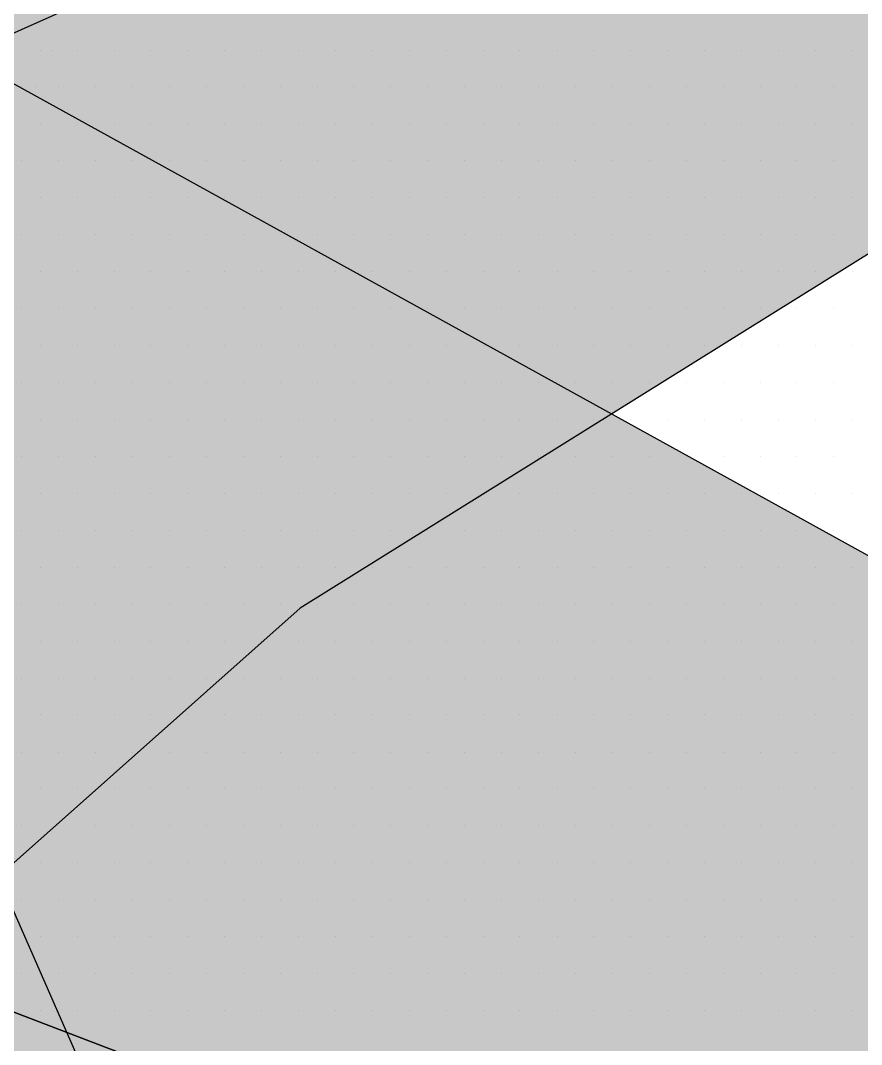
# Model space of a CAD drawing. Header units: metres. Extents: x 9606 to 9900, y 4805 to 4952.
# Drawn here: x 9832.6717 to 9832.9225, y 4845.9657 to 4846.2709 of the extents above; entities that cross this region are included whole.
import ezdxf

# ---------------------------------------------------------------- set-up
doc = ezdxf.new("R2010")
doc.units = ezdxf.units.M
doc.header["$LTSCALE"] = 2
doc.linetypes.add('CACHEX2', pattern=[0.75, 0.5, -0.25])
for name, color, linetype in [('CARTOUCHE', 7, 'Continuous'), ('LOGO', 4, 'Continuous'), ('rosace', 7, 'Continuous')]:
    doc.layers.add(name, color=color, linetype=linetype)

# ---------------------------------------------------------------- blocks, each defined once
blk = doc.blocks.new('A$C715108E3')
at = {"layer": 'LOGO', "color": 131}
for p, q in [((-5.1584, -10.8542), (-5.1584, -10.8542)), ((-5.1287, -10.8542), (-5.1287, -10.8542)), ((-5.0665, -10.8542), (-5.0665, -10.8542)), ((-4.9745, -10.8542), (-4.9745, -10.8542)), ((-4.8829, -10.8542), (-4.8829, -10.8542)), ((-4.7914, -10.8542), (-4.7914, -10.8542)), ((-4.6994, -10.8542), (-4.6994, -10.8542)), ((-4.6077, -10.8542), (-4.6077, -10.8542)), ((-4.5161, -10.8542), (-4.5161, -10.8542)), ((-4.4245, -10.8542), (-4.4245, -10.8542)), ((-4.3324, -10.8542), (-4.3324, -10.8542)), ((-4.2412, -10.8542), (-4.2412, -10.8542)), ((-4.1491, -10.8542), (-4.1491, -10.8542)), ((-4.0571, -10.8542), (-4.0571, -10.8542)), ((-3.9659, -10.8542), (-3.9659, -10.8542)), ((-3.8738, -10.8542), (-3.8738, -10.8542)), ((-3.782, -10.8542), (-3.782, -10.8542)), ((-3.6905, -10.8542), (-3.6905, -10.8542)), ((-3.5987, -10.8542), (-3.5987, -10.8542)), ((-3.5069, -10.8542), (-3.5069, -10.8542)), ((-3.415, -10.8542), (-3.415, -10.8542)), ((-3.3236, -10.8542), (-3.3236, -10.8542)), ((-3.2318, -10.8542), (-3.2318, -10.8542)), ((-3.1399, -10.8542), (-3.1399, -10.8542)), ((-5.2041, -10.9455), (-5.2041, -10.9455)), ((-5.1696, -10.9457), (-5.1696, -10.9457)), ((-5.1123, -10.9457), (-5.1123, -10.9457)), ((-5.0208, -10.9457), (-5.0208, -10.9457)), ((-4.929, -10.9457), (-4.929, -10.9457)), ((-4.8369, -10.9457), (-4.8369, -10.9457)), ((-4.7449, -10.9457), (-4.7449, -10.9457)), ((-4.6537, -10.9457), (-4.6537, -10.9457)), ((-4.562, -10.9457), (-4.562, -10.9457)), ((-4.47, -10.9457), (-4.47, -10.9457)), ((-4.3783, -10.9457), (-4.3783, -10.9457)), ((-4.2867, -10.9457), (-4.2867, -10.9457)), ((-4.1947, -10.9457), (-4.1947, -10.9457)), ((-4.1036, -10.9457), (-4.1036, -10.9457)), ((-4.0116, -10.9457), (-4.0116, -10.9457)), ((-3.9196, -10.9457), (-3.9196, -10.9457)), ((-3.8283, -10.9457), (-3.8283, -10.9457)), ((-3.7363, -10.9457), (-3.7363, -10.9457)), ((-3.6444, -10.9457), (-3.6444, -10.9457)), ((-3.5526, -10.9457), (-3.5526, -10.9457)), ((-3.4611, -10.9457), (-3.4611, -10.9457)), ((-3.3693, -10.9457), (-3.3693, -10.9457)), ((-3.2775, -10.9457), (-3.2775, -10.9457)), ((-3.186, -10.9457), (-3.186, -10.9457)), ((-5.1584, -11.0383), (-5.1584, -11.0383)), ((-5.0665, -11.0383), (-5.0665, -11.0383)), ((-4.9745, -11.0383), (-4.9745, -11.0383)), ((-4.8829, -11.0383), (-4.8829, -11.0383)), ((-4.7914, -11.0383), (-4.7914, -11.0383)), ((-4.6994, -11.0383), (-4.6994, -11.0383)), ((-4.6077, -11.0383), (-4.6077, -11.0383)), ((-4.5161, -11.0383), (-4.5161, -11.0383)), ((-4.4245, -11.0383), (-4.4245, -11.0383)), ((-4.3324, -11.0383), (-4.3324, -11.0383)), ((-4.2412, -11.0383), (-4.2412, -11.0383)), ((-4.1491, -11.0383), (-4.1491, -11.0383)), ((-4.0571, -11.0383), (-4.0571, -11.0383)), ((-3.9659, -11.0383), (-3.9659, -11.0383)), ((-3.8738, -11.0383), (-3.8738, -11.0383)), ((-3.782, -11.0383), (-3.782, -11.0383)), ((-3.6905, -11.0383), (-3.6905, -11.0383)), ((-3.5987, -11.0383), (-3.5987, -11.0383)), ((-3.5069, -11.0383), (-3.5069, -11.0383)), ((-3.415, -11.0383), (-3.415, -11.0383)), ((-3.3236, -11.0383), (-3.3236, -11.0383)), ((-3.2318, -11.0383), (-3.2318, -11.0383)), ((-3.1399, -11.0383), (-3.1399, -11.0383)), ((-5.2041, -11.1295), (-5.2041, -11.1295)), ((-5.1123, -11.1295), (-5.1123, -11.1295)), ((-5.0208, -11.1295), (-5.0208, -11.1295)), ((-4.929, -11.1295), (-4.929, -11.1295)), ((-4.8369, -11.1295), (-4.8369, -11.1295)), ((-4.7449, -11.1295), (-4.7449, -11.1295)), ((-4.6537, -11.1295), (-4.6537, -11.1295)), ((-4.562, -11.1295), (-4.562, -11.1295)), ((-4.47, -11.1295), (-4.47, -11.1295)), ((-4.3783, -11.1295), (-4.3783, -11.1295)), ((-4.2867, -11.1295), (-4.2867, -11.1295)), ((-4.1947, -11.1295), (-4.1947, -11.1295)), ((-4.1036, -11.1295), (-4.1036, -11.1295)), ((-4.0116, -11.1295), (-4.0116, -11.1295)), ((-3.9196, -11.1295), (-3.9196, -11.1295)), ((-3.8283, -11.1295), (-3.8283, -11.1295)), ((-3.7363, -11.1295), (-3.7363, -11.1295)), ((-3.6444, -11.1295), (-3.6444, -11.1295)), ((-3.5526, -11.1295), (-3.5526, -11.1295)), ((-3.4611, -11.1295), (-3.4611, -11.1295)), ((-3.3693, -11.1295), (-3.3693, -11.1295)), ((-3.2775, -11.1295), (-3.2775, -11.1295)), ((-3.186, -11.1295), (-3.186, -11.1295)), ((-5.1584, -11.2208), (-5.1584, -11.2208)), ((-5.0665, -11.2208), (-5.0665, -11.2208)), ((-4.9745, -11.2208), (-4.9745, -11.2208)), ((-4.8829, -11.2208), (-4.8829, -11.2208)), ((-4.7914, -11.2208), (-4.7914, -11.2208)), ((-4.6994, -11.2208), (-4.6994, -11.2208)), ((-4.6077, -11.2208), (-4.6077, -11.2208)), ((-4.5161, -11.2208), (-4.5161, -11.2208)), ((-4.4245, -11.2208), (-4.4245, -11.2208)), ((-4.3324, -11.2208), (-4.3324, -11.2208)), ((-4.2412, -11.2208), (-4.2412, -11.2208)), ((-4.1491, -11.2208), (-4.1491, -11.2208)), ((-4.0571, -11.2208), (-4.0571, -11.2208)), ((-3.9659, -11.2208), (-3.9659, -11.2208)), ((-3.8738, -11.2208), (-3.8738, -11.2208)), ((-3.782, -11.2208), (-3.782, -11.2208)), ((-3.6905, -11.2208), (-3.6905, -11.2208)), ((-3.5987, -11.2208), (-3.5987, -11.2208)), ((-3.5069, -11.2208), (-3.5069, -11.2208)), ((-3.415, -11.2208), (-3.415, -11.2208)), ((-3.3236, -11.2208), (-3.3236, -11.2208)), ((-3.2318, -11.2208), (-3.2318, -11.2208)), ((-3.1399, -11.2208), (-3.1399, -11.2208)), ((-5.2041, -11.3132), (-5.2041, -11.3132)), ((-5.1123, -11.3132), (-5.1123, -11.3132)), ((-5.0208, -11.3132), (-5.0208, -11.3132)), ((-4.929, -11.3132), (-4.929, -11.3132)), ((-4.8369, -11.3132), (-4.8369, -11.3132)), ((-4.7449, -11.3132), (-4.7449, -11.3132)), ((-4.6537, -11.3132), (-4.6537, -11.3132)), ((-4.562, -11.3132), (-4.562, -11.3132)), ((-4.47, -11.3132), (-4.47, -11.3132)), ((-4.3783, -11.3132), (-4.3783, -11.3132)), ((-4.2867, -11.3132), (-4.2867, -11.3132)), ((-4.1947, -11.3132), (-4.1947, -11.3132)), ((-4.1036, -11.3132), (-4.1036, -11.3132)), ((-4.0116, -11.3132), (-4.0116, -11.3132)), ((-3.9196, -11.3132), (-3.9196, -11.3132)), ((-3.8283, -11.3132), (-3.8283, -11.3132)), ((-3.7363, -11.3132), (-3.7363, -11.3132)), ((-3.6444, -11.3132), (-3.6444, -11.3132)), ((-3.5526, -11.3132), (-3.5526, -11.3132)), ((-3.4611, -11.3132), (-3.4611, -11.3132)), ((-3.3693, -11.3132), (-3.3693, -11.3132)), ((-3.2775, -11.3132), (-3.2775, -11.3132)), ((-3.186, -11.3132), (-3.186, -11.3132)), ((-5.1584, -11.4048), (-5.1584, -11.4048)), ((-5.0665, -11.4048), (-5.0665, -11.4048)), ((-4.9745, -11.4048), (-4.9745, -11.4048)), ((-4.8829, -11.4048), (-4.8829, -11.4048)), ((-4.7914, -11.4048), (-4.7914, -11.4048)), ((-4.6994, -11.4048), (-4.6994, -11.4048)), ((-4.6077, -11.4048), (-4.6077, -11.4048)), ((-4.5161, -11.4048), (-4.5161, -11.4048)), ((-4.4245, -11.4048), (-4.4245, -11.4048)), ((-4.3324, -11.4048), (-4.3324, -11.4048)), ((-4.2412, -11.4048), (-4.2412, -11.4048)), ((-4.1491, -11.4048), (-4.1491, -11.4048)), ((-4.0571, -11.4048), (-4.0571, -11.4048)), ((-3.9659, -11.4048), (-3.9659, -11.4048)), ((-3.8738, -11.4048), (-3.8738, -11.4048)), ((-3.782, -11.4048), (-3.782, -11.4048)), ((-3.6905, -11.4048), (-3.6905, -11.4048)), ((-3.5987, -11.4048), (-3.5987, -11.4048)), ((-3.5069, -11.4048), (-3.5069, -11.4048)), ((-3.415, -11.4048), (-3.415, -11.4048)), ((-3.3236, -11.4048), (-3.3236, -11.4048)), ((-3.2318, -11.4048), (-3.2318, -11.4048)), ((-3.1399, -11.4048), (-3.1399, -11.4048)), ((-5.2041, -11.4959), (-5.2041, -11.4959)), ((-5.1123, -11.4959), (-5.1123, -11.4959)), ((-5.0208, -11.4959), (-5.0208, -11.4959)), ((-4.929, -11.4959), (-4.929, -11.4959)), ((-4.8369, -11.4959), (-4.8369, -11.4959)), ((-4.7449, -11.4959), (-4.7449, -11.4959)), ((-4.6537, -11.4959), (-4.6537, -11.4959)), ((-4.562, -11.4959), (-4.562, -11.4959)), ((-4.47, -11.4959), (-4.47, -11.4959)), ((-4.3783, -11.4959), (-4.3783, -11.4959)), ((-4.2867, -11.4959), (-4.2867, -11.4959)), ((-4.1947, -11.4959), (-4.1947, -11.4959)), ((-4.1036, -11.4959), (-4.1036, -11.4959)), ((-4.0116, -11.4959), (-4.0116, -11.4959)), ((-3.9196, -11.4959), (-3.9196, -11.4959)), ((-3.8283, -11.4959), (-3.8283, -11.4959)), ((-3.7363, -11.4959), (-3.7363, -11.4959)), ((-3.6444, -11.4959), (-3.6444, -11.4959)), ((-3.5526, -11.4959), (-3.5526, -11.4959)), ((-3.4611, -11.4959), (-3.4611, -11.4959)), ((-3.3693, -11.4959), (-3.3693, -11.4959)), ((-3.2775, -11.4959), (-3.2775, -11.4959)), ((-3.186, -11.4959), (-3.186, -11.4959)), ((-5.1584, -11.5885), (-5.1584, -11.5885)), ((-5.0665, -11.5885), (-5.0665, -11.5885)), ((-4.9745, -11.5885), (-4.9745, -11.5885)), ((-4.8829, -11.5885), (-4.8829, -11.5885)), ((-4.7914, -11.5885), (-4.7914, -11.5885)), ((-4.6994, -11.5885), (-4.6994, -11.5885)), ((-4.6077, -11.5885), (-4.6077, -11.5885)), ((-4.5161, -11.5885), (-4.5161, -11.5885)), ((-4.4245, -11.5885), (-4.4245, -11.5885)), ((-4.3324, -11.5885), (-4.3324, -11.5885)), ((-4.2412, -11.5885), (-4.2412, -11.5885)), ((-4.1491, -11.5885), (-4.1491, -11.5885)), ((-4.0571, -11.5885), (-4.0571, -11.5885)), ((-3.9659, -11.5885), (-3.9659, -11.5885)), ((-3.8738, -11.5885), (-3.8738, -11.5885)), ((-3.782, -11.5885), (-3.782, -11.5885)), ((-3.6905, -11.5885), (-3.6905, -11.5885)), ((-3.5987, -11.5885), (-3.5987, -11.5885)), ((-3.5069, -11.5885), (-3.5069, -11.5885)), ((-3.415, -11.5885), (-3.415, -11.5885)), ((-3.3236, -11.5885), (-3.3236, -11.5885)), ((-3.2318, -11.5885), (-3.2318, -11.5885)), ((-3.1399, -11.5885), (-3.1399, -11.5885)), ((-5.2041, -11.68), (-5.2041, -11.68)), ((-5.1123, -11.68), (-5.1123, -11.68)), ((-5.0208, -11.68), (-5.0208, -11.68)), ((-4.929, -11.68), (-4.929, -11.68)), ((-4.8369, -11.68), (-4.8369, -11.68)), ((-4.7449, -11.68), (-4.7449, -11.68)), ((-4.6537, -11.68), (-4.6537, -11.68)), ((-4.562, -11.68), (-4.562, -11.68)), ((-4.47, -11.68), (-4.47, -11.68)), ((-4.3783, -11.68), (-4.3783, -11.68)), ((-4.2867, -11.68), (-4.2867, -11.68)), ((-4.1947, -11.68), (-4.1947, -11.68)), ((-4.1036, -11.68), (-4.1036, -11.68)), ((-4.0116, -11.68), (-4.0116, -11.68)), ((-3.9196, -11.68), (-3.9196, -11.68)), ((-3.8283, -11.68), (-3.8283, -11.68)), ((-3.7363, -11.68), (-3.7363, -11.68)), ((-3.6444, -11.68), (-3.6444, -11.68)), ((-3.5526, -11.68), (-3.5526, -11.68)), ((-3.4611, -11.68), (-3.4611, -11.68)), ((-3.3693, -11.68), (-3.3693, -11.68)), ((-3.2775, -11.68), (-3.2775, -11.68)), ((-3.186, -11.68), (-3.186, -11.68)), ((-5.1584, -11.7722), (-5.1584, -11.7722)), ((-5.0665, -11.7722), (-5.0665, -11.7722)), ((-4.9745, -11.7722), (-4.9745, -11.7722)), ((-4.8829, -11.7722), (-4.8829, -11.7722)), ((-4.7914, -11.7722), (-4.7914, -11.7722)), ((-4.6994, -11.7722), (-4.6994, -11.7722)), ((-4.6077, -11.7722), (-4.6077, -11.7722)), ((-4.5161, -11.7722), (-4.5161, -11.7722)), ((-4.4245, -11.7722), (-4.4245, -11.7722)), ((-4.3324, -11.7722), (-4.3324, -11.7722)), ((-4.2412, -11.7722), (-4.2412, -11.7722)), ((-4.1491, -11.7722), (-4.1491, -11.7722)), ((-4.0571, -11.7722), (-4.0571, -11.7722)), ((-3.9659, -11.7722), (-3.9659, -11.7722)), ((-3.8738, -11.7722), (-3.8738, -11.7722)), ((-3.782, -11.7722), (-3.782, -11.7722)), ((-3.6905, -11.7722), (-3.6905, -11.7722)), ((-3.5987, -11.7722), (-3.5987, -11.7722)), ((-3.5069, -11.7722), (-3.5069, -11.7722)), ((-3.415, -11.7722), (-3.415, -11.7722)), ((-3.3236, -11.7722), (-3.3236, -11.7722)), ((-3.2318, -11.7722), (-3.2318, -11.7722)), ((-3.1399, -11.7722), (-3.1399, -11.7722)), ((-5.2041, -11.8636), (-5.2041, -11.8636)), ((-5.1123, -11.8636), (-5.1123, -11.8636)), ((-5.0208, -11.8636), (-5.0208, -11.8636)), ((-4.929, -11.8636), (-4.929, -11.8636)), ((-4.8369, -11.8636), (-4.8369, -11.8636)), ((-4.7449, -11.8636), (-4.7449, -11.8636)), ((-4.6537, -11.8636), (-4.6537, -11.8636)), ((-4.562, -11.8636), (-4.562, -11.8636)), ((-4.47, -11.8636), (-4.47, -11.8636)), ((-4.3783, -11.8636), (-4.3783, -11.8636)), ((-4.2867, -11.8636), (-4.2867, -11.8636)), ((-4.1947, -11.8636), (-4.1947, -11.8636)), ((-4.1036, -11.8636), (-4.1036, -11.8636)), ((-4.0116, -11.8636), (-4.0116, -11.8636)), ((-3.9196, -11.8636), (-3.9196, -11.8636)), ((-3.8283, -11.8636), (-3.8283, -11.8636)), ((-3.7363, -11.8636), (-3.7363, -11.8636)), ((-3.6444, -11.8636), (-3.6444, -11.8636)), ((-3.5526, -11.8636), (-3.5526, -11.8636)), ((-3.4611, -11.8636), (-3.4611, -11.8636)), ((-3.3693, -11.8636), (-3.3693, -11.8636)), ((-3.2775, -11.8636), (-3.2775, -11.8636)), ((-3.186, -11.8636), (-3.186, -11.8636)), ((-5.1584, -11.9551), (-5.1584, -11.9551)), ((-5.0665, -11.9551), (-5.0665, -11.9551)), ((-4.9745, -11.9551), (-4.9745, -11.9551)), ((-4.8829, -11.9551), (-4.8829, -11.9551)), ((-4.7914, -11.9551), (-4.7914, -11.9551)), ((-4.6994, -11.9551), (-4.6994, -11.9551)), ((-4.6077, -11.9551), (-4.6077, -11.9551)), ((-4.5161, -11.9551), (-4.5161, -11.9551)), ((-4.4245, -11.9551), (-4.4245, -11.9551)), ((-4.3324, -11.9551), (-4.3324, -11.9551)), ((-4.2412, -11.9551), (-4.2412, -11.9551)), ((-4.1491, -11.9551), (-4.1491, -11.9551)), ((-4.0571, -11.9551), (-4.0571, -11.9551)), ((-3.9659, -11.9551), (-3.9659, -11.9551)), ((-3.8738, -11.9551), (-3.8738, -11.9551)), ((-3.782, -11.9551), (-3.782, -11.9551)), ((-3.6905, -11.9551), (-3.6905, -11.9551)), ((-3.5987, -11.9551), (-3.5987, -11.9551)), ((-3.5069, -11.9551), (-3.5069, -11.9551)), ((-3.415, -11.9551), (-3.415, -11.9551)), ((-3.3236, -11.9551), (-3.3236, -11.9551)), ((-3.2318, -11.9551), (-3.2318, -11.9551)), ((-3.1399, -11.9551), (-3.1399, -11.9551)), ((-5.2041, -12.0473), (-5.2041, -12.0473)), ((-5.1123, -12.0473), (-5.1123, -12.0473)), ((-5.0208, -12.0473), (-5.0208, -12.0473)), ((-4.929, -12.0473), (-4.929, -12.0473)), ((-4.8369, -12.0473), (-4.8369, -12.0473)), ((-4.7449, -12.0473), (-4.7449, -12.0473)), ((-4.6537, -12.0473), (-4.6537, -12.0473)), ((-4.562, -12.0473), (-4.562, -12.0473)), ((-4.47, -12.0473), (-4.47, -12.0473)), ((-4.3783, -12.0473), (-4.3783, -12.0473)), ((-4.2867, -12.0473), (-4.2867, -12.0473)), ((-4.1947, -12.0473), (-4.1947, -12.0473)), ((-4.1036, -12.0473), (-4.1036, -12.0473)), ((-4.0116, -12.0473), (-4.0116, -12.0473)), ((-3.9196, -12.0473), (-3.9196, -12.0473)), ((-3.8283, -12.0473), (-3.8283, -12.0473)), ((-3.7363, -12.0473), (-3.7363, -12.0473)), ((-3.6444, -12.0473), (-3.6444, -12.0473)), ((-3.5526, -12.0473), (-3.5526, -12.0473)), ((-3.4611, -12.0473), (-3.4611, -12.0473)), ((-3.3693, -12.0473), (-3.3693, -12.0473)), ((-3.2775, -12.0473), (-3.2775, -12.0473)), ((-3.186, -12.0473), (-3.186, -12.0473)), ((-5.1584, -12.1388), (-5.1584, -12.1388)), ((-5.0665, -12.1388), (-5.0665, -12.1388)), ((-4.9745, -12.1388), (-4.9745, -12.1388)), ((-4.8829, -12.1388), (-4.8829, -12.1388)), ((-4.7914, -12.1388), (-4.7914, -12.1388)), ((-4.6994, -12.1388), (-4.6994, -12.1388)), ((-4.6077, -12.1388), (-4.6077, -12.1388)), ((-4.5161, -12.1388), (-4.5161, -12.1388)), ((-4.4245, -12.1388), (-4.4245, -12.1388)), ((-4.3324, -12.1388), (-4.3324, -12.1388)), ((-4.2412, -12.1388), (-4.2412, -12.1388)), ((-4.1491, -12.1388), (-4.1491, -12.1388)), ((-4.0571, -12.1388), (-4.0571, -12.1388)), ((-3.9659, -12.1388), (-3.9659, -12.1388)), ((-3.8738, -12.1388), (-3.8738, -12.1388)), ((-3.782, -12.1388), (-3.782, -12.1388)), ((-3.6905, -12.1388), (-3.6905, -12.1388)), ((-3.5987, -12.1388), (-3.5987, -12.1388)), ((-3.5069, -12.1388), (-3.5069, -12.1388)), ((-3.415, -12.1388), (-3.415, -12.1388)), ((-3.3236, -12.1388), (-3.3236, -12.1388)), ((-3.2318, -12.1388), (-3.2318, -12.1388)), ((-3.1399, -12.1388), (-3.1399, -12.1388)), ((-5.2041, -12.23), (-5.2041, -12.23)), ((-5.1123, -12.23), (-5.1123, -12.23)), ((-5.0208, -12.23), (-5.0208, -12.23)), ((-4.929, -12.23), (-4.929, -12.23)), ((-4.8369, -12.23), (-4.8369, -12.23)), ((-4.7449, -12.23), (-4.7449, -12.23)), ((-4.6537, -12.23), (-4.6537, -12.23)), ((-4.562, -12.23), (-4.562, -12.23)), ((-4.47, -12.23), (-4.47, -12.23)), ((-4.3783, -12.23), (-4.3783, -12.23)), ((-4.2867, -12.23), (-4.2867, -12.23)), ((-4.1947, -12.23), (-4.1947, -12.23)), ((-4.1036, -12.23), (-4.1036, -12.23)), ((-4.0116, -12.23), (-4.0116, -12.23)), ((-3.9196, -12.23), (-3.9196, -12.23)), ((-3.8283, -12.23), (-3.8283, -12.23)), ((-3.7363, -12.23), (-3.7363, -12.23)), ((-3.6444, -12.23), (-3.6444, -12.23)), ((-3.5526, -12.23), (-3.5526, -12.23)), ((-3.4611, -12.23), (-3.4611, -12.23)), ((-3.3693, -12.23), (-3.3693, -12.23)), ((-3.2775, -12.23), (-3.2775, -12.23)), ((-3.186, -12.23), (-3.186, -12.23)), ((-5.1584, -12.3224), (-5.1584, -12.3224)), ((-5.0665, -12.3224), (-5.0665, -12.3224)), ((-4.9745, -12.3224), (-4.9745, -12.3224)), ((-4.8829, -12.3224), (-4.8829, -12.3224)), ((-4.7914, -12.3224), (-4.7914, -12.3224)), ((-4.6994, -12.3224), (-4.6994, -12.3224)), ((-4.6077, -12.3224), (-4.6077, -12.3224)), ((-4.5161, -12.3224), (-4.5161, -12.3224)), ((-4.4245, -12.3224), (-4.4245, -12.3224)), ((-4.3324, -12.3224), (-4.3324, -12.3224)), ((-4.2412, -12.3224), (-4.2412, -12.3224)), ((-4.1491, -12.3224), (-4.1491, -12.3224)), ((-4.0571, -12.3224), (-4.0571, -12.3224)), ((-3.9659, -12.3224), (-3.9659, -12.3224)), ((-3.8738, -12.3224), (-3.8738, -12.3224)), ((-3.782, -12.3224), (-3.782, -12.3224)), ((-3.6905, -12.3224), (-3.6905, -12.3224)), ((-3.5987, -12.3224), (-3.5987, -12.3224)), ((-3.5069, -12.3224), (-3.5069, -12.3224)), ((-3.415, -12.3224), (-3.415, -12.3224)), ((-3.3236, -12.3224), (-3.3236, -12.3224)), ((-3.2318, -12.3224), (-3.2318, -12.3224)), ((-3.1399, -12.3224), (-3.1399, -12.3224)), ((-5.2041, -12.4139), (-5.2041, -12.4139)), ((-5.1123, -12.4139), (-5.1123, -12.4139)), ((-5.0208, -12.4139), (-5.0208, -12.4139)), ((-4.929, -12.4139), (-4.929, -12.4139)), ((-4.8369, -12.4139), (-4.8369, -12.4139)), ((-4.7449, -12.4139), (-4.7449, -12.4139)), ((-4.6537, -12.4139), (-4.6537, -12.4139)), ((-4.562, -12.4139), (-4.562, -12.4139)), ((-4.47, -12.4139), (-4.47, -12.4139)), ((-4.3783, -12.4139), (-4.3783, -12.4139)), ((-4.2867, -12.4139), (-4.2867, -12.4139)), ((-4.1947, -12.4139), (-4.1947, -12.4139)), ((-4.1036, -12.4139), (-4.1036, -12.4139)), ((-4.0116, -12.4139), (-4.0116, -12.4139)), ((-3.9196, -12.4139), (-3.9196, -12.4139)), ((-3.8283, -12.4139), (-3.8283, -12.4139)), ((-3.7363, -12.4139), (-3.7363, -12.4139)), ((-3.6444, -12.4139), (-3.6444, -12.4139)), ((-3.5526, -12.4139), (-3.5526, -12.4139)), ((-3.4611, -12.4139), (-3.4611, -12.4139)), ((-3.3693, -12.4139), (-3.3693, -12.4139)), ((-3.2775, -12.4139), (-3.2775, -12.4139)), ((-3.186, -12.4139), (-3.186, -12.4139)), ((-5.1584, -12.5053), (-5.1584, -12.5053)), ((-5.0665, -12.5053), (-5.0665, -12.5053)), ((-4.9745, -12.5053), (-4.9745, -12.5053)), ((-4.8829, -12.5053), (-4.8829, -12.5053)), ((-4.7914, -12.5053), (-4.7914, -12.5053)), ((-4.6994, -12.5053), (-4.6994, -12.5053)), ((-4.6077, -12.5053), (-4.6077, -12.5053)), ((-4.5161, -12.5053), (-4.5161, -12.5053)), ((-4.4245, -12.5053), (-4.4245, -12.5053)), ((-4.3324, -12.5053), (-4.3324, -12.5053)), ((-4.2412, -12.5053), (-4.2412, -12.5053)), ((-4.1491, -12.5053), (-4.1491, -12.5053)), ((-4.0571, -12.5053), (-4.0571, -12.5053)), ((-3.9659, -12.5053), (-3.9659, -12.5053)), ((-3.8738, -12.5053), (-3.8738, -12.5053)), ((-3.782, -12.5053), (-3.782, -12.5053)), ((-3.6905, -12.5053), (-3.6905, -12.5053)), ((-3.5987, -12.5053), (-3.5987, -12.5053)), ((-3.5069, -12.5053), (-3.5069, -12.5053)), ((-3.415, -12.5053), (-3.415, -12.5053)), ((-3.3236, -12.5053), (-3.3236, -12.5053)), ((-3.2318, -12.5053), (-3.2318, -12.5053)), ((-3.1399, -12.5053), (-3.1399, -12.5053)), ((-5.2041, -12.5977), (-5.2041, -12.5977)), ((-5.1123, -12.5977), (-5.1123, -12.5977)), ((-5.0208, -12.5977), (-5.0208, -12.5977)), ((-4.929, -12.5977), (-4.929, -12.5977)), ((-4.8369, -12.5977), (-4.8369, -12.5977)), ((-4.7449, -12.5977), (-4.7449, -12.5977)), ((-4.6537, -12.5977), (-4.6537, -12.5977)), ((-4.562, -12.5977), (-4.562, -12.5977)), ((-4.47, -12.5977), (-4.47, -12.5977)), ((-4.3783, -12.5977), (-4.3783, -12.5977)), ((-4.2867, -12.5977), (-4.2867, -12.5977)), ((-4.1947, -12.5977), (-4.1947, -12.5977)), ((-4.1036, -12.5977), (-4.1036, -12.5977)), ((-4.0116, -12.5977), (-4.0116, -12.5977)), ((-3.9196, -12.5977), (-3.9196, -12.5977)), ((-3.8283, -12.5977), (-3.8283, -12.5977)), ((-3.7363, -12.5977), (-3.7363, -12.5977)), ((-3.6444, -12.5977), (-3.6444, -12.5977)), ((-3.5526, -12.5977), (-3.5526, -12.5977)), ((-3.4611, -12.5977), (-3.4611, -12.5977)), ((-3.3693, -12.5977), (-3.3693, -12.5977)), ((-3.2775, -12.5977), (-3.2775, -12.5977)), ((-3.186, -12.5977), (-3.186, -12.5977)), ((-5.1584, -12.6892), (-5.1584, -12.6892)), ((-5.0665, -12.6892), (-5.0665, -12.6892)), ((-4.9745, -12.6892), (-4.9745, -12.6892)), ((-4.8829, -12.6892), (-4.8829, -12.6892)), ((-4.7914, -12.6892), (-4.7914, -12.6892)), ((-4.6994, -12.6892), (-4.6994, -12.6892)), ((-4.6077, -12.6892), (-4.6077, -12.6892)), ((-4.5161, -12.6892), (-4.5161, -12.6892)), ((-4.4245, -12.6892), (-4.4245, -12.6892)), ((-4.3324, -12.6892), (-4.3324, -12.6892)), ((-4.2412, -12.6892), (-4.2412, -12.6892)), ((-4.1491, -12.6892), (-4.1491, -12.6892)), ((-4.0571, -12.6892), (-4.0571, -12.6892)), ((-3.9659, -12.6892), (-3.9659, -12.6892)), ((-3.8738, -12.6892), (-3.8738, -12.6892)), ((-3.782, -12.6892), (-3.782, -12.6892)), ((-3.6905, -12.6892), (-3.6905, -12.6892)), ((-3.5987, -12.6892), (-3.5987, -12.6892)), ((-3.5069, -12.6892), (-3.5069, -12.6892)), ((-3.415, -12.6892), (-3.415, -12.6892)), ((-3.3236, -12.6892), (-3.3236, -12.6892)), ((-3.2318, -12.6892), (-3.2318, -12.6892)), ((-3.1399, -12.6892), (-3.1399, -12.6892)), ((-5.2041, -12.7805), (-5.2041, -12.7805)), ((-5.1123, -12.7805), (-5.1123, -12.7805)), ((-5.0208, -12.7805), (-5.0208, -12.7805)), ((-4.929, -12.7805), (-4.929, -12.7805)), ((-4.8369, -12.7805), (-4.8369, -12.7805)), ((-4.7449, -12.7805), (-4.7449, -12.7805)), ((-4.6537, -12.7805), (-4.6537, -12.7805)), ((-4.562, -12.7805), (-4.562, -12.7805)), ((-4.47, -12.7805), (-4.47, -12.7805)), ((-4.3783, -12.7805), (-4.3783, -12.7805)), ((-4.2867, -12.7805), (-4.2867, -12.7805)), ((-4.1947, -12.7805), (-4.1947, -12.7805)), ((-4.1036, -12.7805), (-4.1036, -12.7805)), ((-4.0116, -12.7805), (-4.0116, -12.7805)), ((-3.9196, -12.7805), (-3.9196, -12.7805)), ((-3.8283, -12.7805), (-3.8283, -12.7805)), ((-3.7363, -12.7805), (-3.7363, -12.7805)), ((-3.6444, -12.7805), (-3.6444, -12.7805)), ((-3.5526, -12.7805), (-3.5526, -12.7805)), ((-3.4611, -12.7805), (-3.4611, -12.7805)), ((-3.3693, -12.7805), (-3.3693, -12.7805)), ((-3.2775, -12.7805), (-3.2775, -12.7805)), ((-3.186, -12.7805), (-3.186, -12.7805)), ((-5.1584, -12.8729), (-5.1584, -12.8729)), ((-5.0665, -12.8729), (-5.0665, -12.8729)), ((-4.9745, -12.8729), (-4.9745, -12.8729)), ((-4.8829, -12.8729), (-4.8829, -12.8729)), ((-4.7914, -12.8729), (-4.7914, -12.8729)), ((-4.6994, -12.8729), (-4.6994, -12.8729)), ((-4.6077, -12.8729), (-4.6077, -12.8729)), ((-4.5161, -12.8729), (-4.5161, -12.8729)), ((-4.4245, -12.8729), (-4.4245, -12.8729)), ((-4.3324, -12.8729), (-4.3324, -12.8729)), ((-4.2412, -12.8729), (-4.2412, -12.8729)), ((-4.1491, -12.8729), (-4.1491, -12.8729)), ((-4.0571, -12.8729), (-4.0571, -12.8729)), ((-3.9659, -12.8729), (-3.9659, -12.8729)), ((-3.8738, -12.8729), (-3.8738, -12.8729)), ((-3.782, -12.8729), (-3.782, -12.8729)), ((-3.6905, -12.8729), (-3.6905, -12.8729)), ((-3.5987, -12.8729), (-3.5987, -12.8729)), ((-3.5069, -12.8729), (-3.5069, -12.8729)), ((-3.415, -12.8729), (-3.415, -12.8729)), ((-3.3236, -12.8729), (-3.3236, -12.8729)), ((-3.2318, -12.8729), (-3.2318, -12.8729)), ((-3.1399, -12.8729), (-3.1399, -12.8729)), ((-5.2041, -12.9641), (-5.2041, -12.9641)), ((-5.1123, -12.9641), (-5.1123, -12.9641)), ((-5.0208, -12.9641), (-5.0208, -12.9641)), ((-4.929, -12.9641), (-4.929, -12.9641)), ((-4.8369, -12.9641), (-4.8369, -12.9641)), ((-4.7449, -12.9641), (-4.7449, -12.9641)), ((-4.6537, -12.9641), (-4.6537, -12.9641)), ((-4.562, -12.9641), (-4.562, -12.9641)), ((-4.47, -12.9641), (-4.47, -12.9641)), ((-4.3783, -12.9641), (-4.3783, -12.9641)), ((-4.2867, -12.9641), (-4.2867, -12.9641)), ((-4.1947, -12.9641), (-4.1947, -12.9641)), ((-4.1036, -12.9641), (-4.1036, -12.9641)), ((-4.0116, -12.9641), (-4.0116, -12.9641)), ((-3.9196, -12.9641), (-3.9196, -12.9641)), ((-3.8283, -12.9641), (-3.8283, -12.9641)), ((-3.7363, -12.9641), (-3.7363, -12.9641)), ((-3.6444, -12.9641), (-3.6444, -12.9641)), ((-3.5526, -12.9641), (-3.5526, -12.9641)), ((-3.4611, -12.9641), (-3.4611, -12.9641)), ((-3.3693, -12.9641), (-3.3693, -12.9641)), ((-3.2775, -12.9641), (-3.2775, -12.9641)), ((-3.186, -12.9641), (-3.186, -12.9641)), ((-5.1584, -13.0556), (-5.1584, -13.0556)), ((-5.0665, -13.0556), (-5.0665, -13.0556)), ((-4.9745, -13.0556), (-4.9745, -13.0556)), ((-4.8829, -13.0556), (-4.8829, -13.0556)), ((-4.7914, -13.0556), (-4.7914, -13.0556)), ((-4.6994, -13.0556), (-4.6994, -13.0556)), ((-4.6077, -13.0556), (-4.6077, -13.0556)), ((-4.5161, -13.0556), (-4.5161, -13.0556)), ((-4.4245, -13.0556), (-4.4245, -13.0556)), ((-4.3324, -13.0556), (-4.3324, -13.0556)), ((-4.2412, -13.0556), (-4.2412, -13.0556)), ((-4.1491, -13.0556), (-4.1491, -13.0556)), ((-4.0571, -13.0556), (-4.0571, -13.0556)), ((-3.9659, -13.0556), (-3.9659, -13.0556)), ((-3.8738, -13.0556), (-3.8738, -13.0556)), ((-3.782, -13.0556), (-3.782, -13.0556)), ((-3.6905, -13.0556), (-3.6905, -13.0556)), ((-3.5987, -13.0556), (-3.5987, -13.0556)), ((-3.5069, -13.0556), (-3.5069, -13.0556)), ((-3.415, -13.0556), (-3.415, -13.0556)), ((-3.3236, -13.0556), (-3.3236, -13.0556)), ((-3.2318, -13.0556), (-3.2318, -13.0556)), ((-3.1399, -13.0556), (-3.1399, -13.0556)), ((-5.2041, -13.148), (-5.2041, -13.148)), ((-5.1123, -13.148), (-5.1123, -13.148)), ((-5.0208, -13.148), (-5.0208, -13.148)), ((-4.929, -13.148), (-4.929, -13.148)), ((-4.8369, -13.148), (-4.8369, -13.148)), ((-4.7449, -13.148), (-4.7449, -13.148)), ((-4.6537, -13.148), (-4.6537, -13.148)), ((-4.562, -13.148), (-4.562, -13.148)), ((-4.47, -13.148), (-4.47, -13.148)), ((-4.3783, -13.148), (-4.3783, -13.148)), ((-4.2867, -13.148), (-4.2867, -13.148)), ((-4.1947, -13.148), (-4.1947, -13.148)), ((-4.1036, -13.148), (-4.1036, -13.148)), ((-4.0116, -13.148), (-4.0116, -13.148)), ((-3.9196, -13.148), (-3.9196, -13.148)), ((-3.8283, -13.148), (-3.8283, -13.148)), ((-3.7363, -13.148), (-3.7363, -13.148)), ((-3.6444, -13.148), (-3.6444, -13.148)), ((-3.5526, -13.148), (-3.5526, -13.148)), ((-3.4611, -13.148), (-3.4611, -13.148)), ((-3.3693, -13.148), (-3.3693, -13.148)), ((-3.2775, -13.148), (-3.2775, -13.148)), ((-3.186, -13.148), (-3.186, -13.148)), ((-5.1584, -13.2392), (-5.1584, -13.2392)), ((-5.0665, -13.2392), (-5.0665, -13.2392)), ((-4.9745, -13.2392), (-4.9745, -13.2392)), ((-4.8829, -13.2392), (-4.8829, -13.2392)), ((-4.7914, -13.2392), (-4.7914, -13.2392)), ((-4.6994, -13.2392), (-4.6994, -13.2392)), ((-4.6077, -13.2392), (-4.6077, -13.2392)), ((-4.5161, -13.2392), (-4.5161, -13.2392)), ((-4.4245, -13.2392), (-4.4245, -13.2392)), ((-4.3324, -13.2392), (-4.3324, -13.2392)), ((-4.2412, -13.2392), (-4.2412, -13.2392)), ((-4.1491, -13.2392), (-4.1491, -13.2392)), ((-4.0571, -13.2392), (-4.0571, -13.2392)), ((-3.9659, -13.2392), (-3.9659, -13.2392)), ((-3.8738, -13.2392), (-3.8738, -13.2392)), ((-3.782, -13.2392), (-3.782, -13.2392)), ((-3.6905, -13.2392), (-3.6905, -13.2392)), ((-3.5987, -13.2392), (-3.5987, -13.2392)), ((-3.5069, -13.2392), (-3.5069, -13.2392)), ((-3.415, -13.2392), (-3.415, -13.2392)), ((-3.3236, -13.2392), (-3.3236, -13.2392)), ((-3.2318, -13.2392), (-3.2318, -13.2392)), ((-3.1399, -13.2392), (-3.1399, -13.2392))]:
    blk.add_line(p, q, dxfattribs=at)
blk = doc.blocks.new('A$C581E6685')
at = {"layer": 'rosace'}
for color, points in [(142, [(-45.3965, 37.4846), (-39.5666, 28.8703), (-39.344, 28.5414), (-39.8519, 24.2064), (-36.9477, 25.4853), (-26.3566, 30.2032), (-36.1863, 24.0789), (-38.2746, 22.2236), (-38.1337, 21.2132), (-33.6363, 11.1845), (-39.5393, 21.4709), (-40.6525, 23.2405), (-42.0615, 23.3525), (-53.1072, 18.3767), (-43.3972, 24.4856), (-40.4756, 26.2259), (-40.684, 26.8894)]), (140, [(-45.3965, 37.4846), (-41.9745, 25.9278), (-41.7809, 23.8865), (-42.0615, 23.3525), (-44.9268, 21.9767), (-53.1072, 18.3767), (-40.8028, 21.6905), (-39.5666, 22.0268), (-38.2746, 22.2236), (-38.1337, 21.2132), (-33.6363, 11.1845), (-36.0802, 21.4612), (-37.3405, 24.3346), (-37.4251, 24.9804), (-36.9477, 25.4853), (-26.3566, 30.2032), (-37.8747, 26.8339), (-39.7286, 26.4119), (-40.3751, 26.6371), (-40.684, 26.8894)]), (32, [(-39.8519, 24.2064), (-37.1498, 25.5201), (-23.2602, 17.8548)]), (40, [(-39.8519, 24.2064), (-23.2602, 17.8548), (-38.5844, 21.5046)])]:
    blk.add_hatch(color=color, dxfattribs=at).paths.add_polyline_path(points)
at = {"layer": 'rosace', "color": 142}
blk.add_lwpolyline([(-45.3965, 37.4846), (-39.3434, 28.5414), (-39.8519, 24.2064), (-36.9477, 25.4853), (-26.3566, 30.2032), (-36.1857, 24.0789), (-38.2739, 22.2236), (-38.1337, 21.2132), (-33.6358, 11.1845), (-39.5393, 21.4709), (-40.6518, 23.2405), (-42.0615, 23.3525), (-53.1072, 18.3767), (-43.3964, 24.4856), (-40.4756, 26.2259), (-40.6836, 26.8894)], close=True, dxfattribs=at)
at = {"layer": 'rosace', "color": 140}
blk.add_lwpolyline([(-45.3965, 37.4846), (-41.9745, 25.9278), (-41.7804, 23.8865), (-42.0615, 23.3525), (-44.9268, 21.9767), (-53.1072, 18.3767), (-40.8028, 21.6905), (-39.5666, 22.0268), (-38.2739, 22.2236), (-38.1337, 21.2132), (-33.6358, 11.1845), (-36.0802, 21.4612), (-37.3405, 24.3346), (-37.4251, 24.9804), (-36.9477, 25.4853), (-26.3566, 30.2032), (-37.8741, 26.8339), (-39.7286, 26.4119), (-40.3748, 26.6371), (-40.6836, 26.8894)], close=True, dxfattribs=at)
at = {"layer": 'rosace', "color": 32}
blk.add_lwpolyline([(-39.8519, 24.2064), (-37.1498, 25.5201), (-23.2602, 17.8559)], close=True, dxfattribs=at)
at = {"layer": 'rosace', "color": 40}
blk.add_lwpolyline([(-39.8519, 24.2064), (-23.2602, 17.8559), (-38.584, 21.5046)], close=True, dxfattribs=at)
at = {"layer": 'rosace', "color": 32, "linetype": 'CACHEX2', "ltscale": 1.5}
blk.add_ellipse((-38.0538, 23.8138), major_axis=(-19.0311, -3.534), ratio=0.590567, dxfattribs=at)
at = {"layer": 'rosace', "color": 32}
blk.add_ellipse((-37.6144, 23.8499), major_axis=(-13.5768, -4.2839), ratio=0.791971, dxfattribs=at)
at = {"layer": 'CARTOUCHE'}
blk.add_blockref('A$C715108E3', (-31.6739, 36.3189), dxfattribs=at)

msp = doc.modelspace()

# ---------------------------------------------------------------- linework, layer by layer
at = {"layer": 'CARTOUCHE'}
msp.add_rational_spline([(9829.64323, 4848.05468), (9829.64323, 4845.87645), (9829.64323, 4843.69822), (9829.64323, 4842.93022), (9830.41123, 4842.93022), (9839.51909, 4842.93022), (9848.62694, 4842.93022), (9849.39494, 4842.93022), (9849.39494, 4843.69822), (9849.39494, 4845.87645), (9849.39494, 4848.05468), (9849.39494, 4848.82268), (9848.62694, 4848.82268), (9839.51909, 4848.82268), (9830.41123, 4848.82268), (9829.64323, 4848.82268), (9829.64323, 4848.05468)], [1, 1, 1, 0.707106781187, 1, 1, 1, 0.707106781187, 1, 1, 1, 0.707106781187, 1, 1, 1, 0.707106781187, 1], degree=2, knots=[0, 0, 0, 1, 1, 2.570796, 2.570796, 3.570796, 3.570796, 5.141593, 5.141593, 6.141593, 6.141593, 7.712389, 7.712389, 8.712389, 8.712389, 10.283185, 10.283185, 10.283185], dxfattribs=at)

# ---------------------------------------------------------------- block references
at = {"layer": 'CARTOUCHE', "xscale": 0.12, "yscale": 0.12, "zscale": 0.12}
msp.add_blockref('A$C581E6685', (9837.09738, 4843.20633), dxfattribs=at)

doc.saveas('drawing.dxf')
